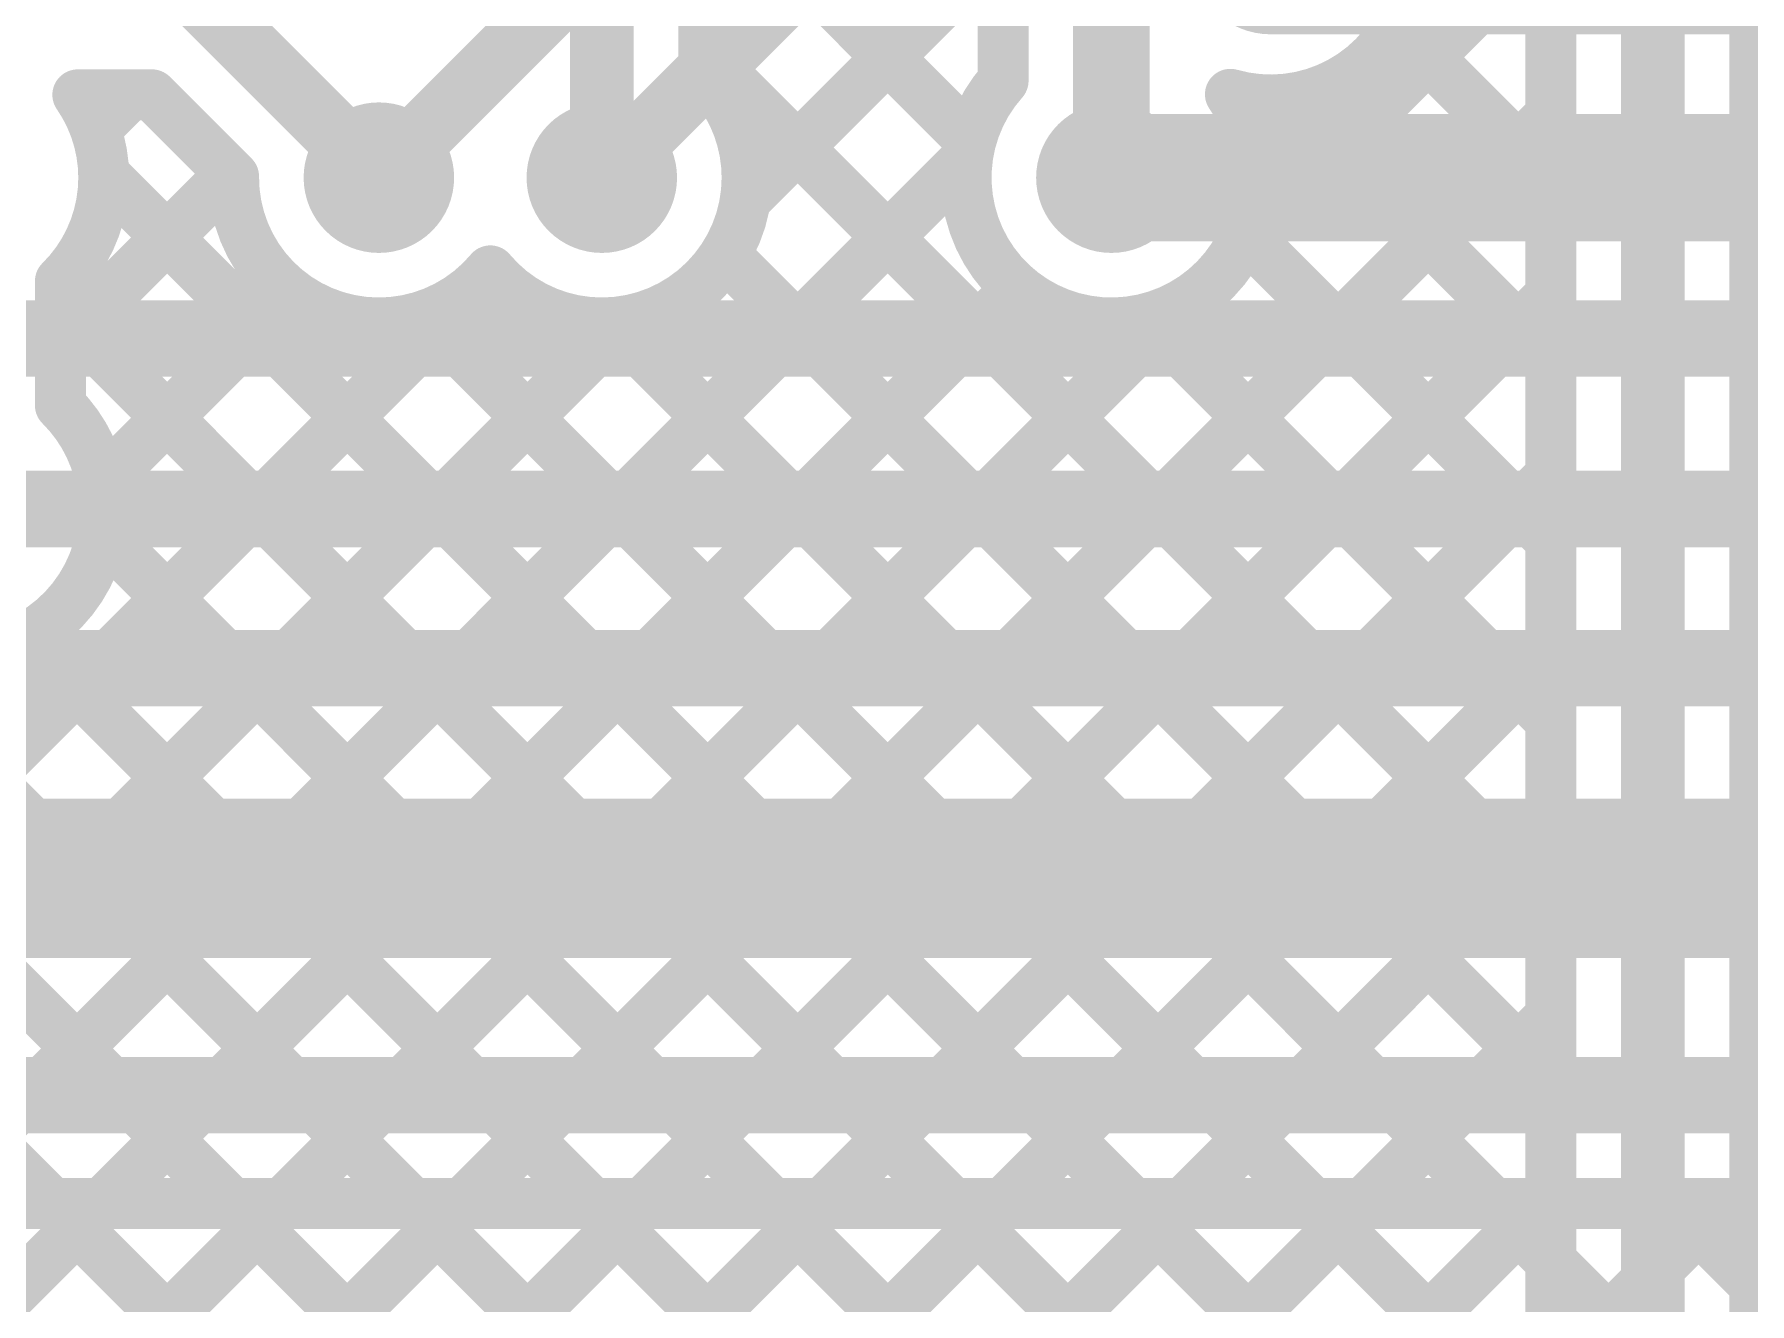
# Model space of a CAD drawing. Header units: millimetres. Extents: x 0.84 to 3.69, y 1.83 to 3.72.
# Drawn here: x 2.0439 to 2.3132, y 2.1803 to 2.3795 of the extents above; entities that cross this region are included whole.
import ezdxf

# ---------------------------------------------------------------- set-up
doc = ezdxf.new("R2010")
doc.units = ezdxf.units.MM
doc.header["$MEASUREMENT"] = 0
for name, color, linetype in [('BottomLayer', 5, 'Continuous'), ('BottomSolder', 6, 'Continuous'), ('MultiLayer', 9, 'Continuous'), ('TopLayer', 1, 'Continuous'), ('TopSolder', 216, 'Continuous'), ('ViaHoleLayer', 16, 'Continuous')]:
    doc.layers.add(name, color=color, linetype=linetype)

msp = doc.modelspace()

# ---------------------------------------------------------------- linework, layer by layer
at = {"layer": 'BottomLayer'}
for points, const_width in [([(2.098, 2.357), (2.202, 2.461)], 0.01), ([(2.133, 2.357), (2.219, 2.443)], 0.01), ([(2.238, 2.392), (2.481, 2.392)], 0.025), ([(2.213, 2.357), (2.469, 2.357)], 0.02), ([(1.88925, 2.33175), (2.45525, 2.33175)], 0.012), ([(2.032, 2.305), (2.45, 2.305)], 0.012), ([(1.909, 2.28), (2.445, 2.28)], 0.012), ([(1.899, 2.247), (2.398, 2.247)], 0.025), ([(1.997, 2.213), (2.479, 2.213)], 0.012), ([(1.94191, 2.08333), (2.05458, 2.196)], 0.008), ([(1.95605, 2.06919), (2.08286, 2.196)], 0.008), ([(1.97019, 2.05504), (2.11115, 2.196)], 0.008), ([(1.98433, 2.0409), (2.13943, 2.196)], 0.008), ([(1.99848, 2.02676), (2.16772, 2.196)], 0.008), ([(2.01221, 2.196), (2.47196, 2.196)], 0.008), ([(2.01262, 2.01262), (2.196, 2.196)], 0.008), ([(2.02676, 1.99847), (2.22429, 2.196)], 0.008), ([(2.0409, 1.98433), (2.25257, 2.196)], 0.008), ([(2.04664, 2.196), (2.17432, 2.06832)], 0.008), ([(2.05504, 1.97019), (2.28085, 2.196)], 0.008), ([(2.07493, 2.196), (2.20006, 2.07087)], 0.008), ([(2.10321, 2.196), (2.215, 2.08421)], 0.008), ([(2.1315, 2.196), (2.215, 2.1125)], 0.008), ([(2.15978, 2.196), (2.24078, 2.115)], 0.008), ([(2.18806, 2.196), (2.26906, 2.115)], 0.008), ([(2.21635, 2.196), (2.32735, 2.085)], 0.008), ([(2.22814, 2.115), (2.30914, 2.196)], 0.008), ([(2.24463, 2.196), (2.37198, 2.06865)], 0.008), ([(2.27292, 2.196), (2.39817, 2.07074)], 0.008), ([(2.3012, 2.196), (2.5762, 1.921)], 0.008)]:
    msp.add_lwpolyline(points, dxfattribs=dict(at, const_width=const_width))
for points, const_width in [([(2.23175, 2.392, 1), (2.24425, 2.392, 1)], 0.0125), ([(2.09209, 2.357, 1), (2.10391, 2.357, 1)], 0.01181), ([(2.12709, 2.357, 1), (2.13891, 2.357, 1)], 0.01181), ([(2.20709, 2.357, 1), (2.21891, 2.357, 1)], 0.01181), ([(2.208, 2.357, 1), (2.218, 2.357, 1)], 0.01), ([(2.0955, 2.357, 1), (2.1005, 2.357, 1)], 0.005), ([(2.1305, 2.357, 1), (2.1355, 2.357, 1)], 0.005), ([(2.04464, 2.196, 1), (2.04864, 2.196, 1)], 0.004), ([(2.05258, 2.196, 1), (2.05658, 2.196, 1)], 0.004), ([(2.07293, 2.196, 1), (2.07693, 2.196, 1)], 0.004), ([(2.08086, 2.196, 1), (2.08486, 2.196, 1)], 0.004), ([(2.10121, 2.196, 1), (2.10521, 2.196, 1)], 0.004), ([(2.10915, 2.196, 1), (2.11315, 2.196, 1)], 0.004), ([(2.1295, 2.196, 1), (2.1335, 2.196, 1)], 0.004), ([(2.13743, 2.196, 1), (2.14143, 2.196, 1)], 0.004), ([(2.15778, 2.196, 1), (2.16178, 2.196, 1)], 0.004), ([(2.16572, 2.196, 1), (2.16972, 2.196, 1)], 0.004), ([(2.18606, 2.196, 1), (2.19006, 2.196, 1)], 0.004), ([(2.194, 2.196, 1), (2.198, 2.196, 1)], 0.004), ([(2.21435, 2.196, 1), (2.21835, 2.196, 1)], 0.004), ([(2.22229, 2.196, 1), (2.22629, 2.196, 1)], 0.004), ([(2.24263, 2.196, 1), (2.24663, 2.196, 1)], 0.004), ([(2.25057, 2.196, 1), (2.25457, 2.196, 1)], 0.004), ([(2.27092, 2.196, 1), (2.27492, 2.196, 1)], 0.004), ([(2.27885, 2.196, 1), (2.28285, 2.196, 1)], 0.004), ([(2.2992, 2.196, 1), (2.3032, 2.196, 1)], 0.004), ([(2.30714, 2.196, 1), (2.31114, 2.196, 1)], 0.004)]:
    msp.add_lwpolyline(points, format="xyb", close=True, dxfattribs=dict(at, const_width=const_width))
at = {"layer": 'BottomSolder', "const_width": 0.00991}
for points in [[(2.09305, 2.357, 1), (2.10295, 2.357, 1)], [(2.12805, 2.357, 1), (2.13795, 2.357, 1)], [(2.20805, 2.357, 1), (2.21795, 2.357, 1)]]:
    msp.add_lwpolyline(points, format="xyb", close=True, dxfattribs=at)
at = {"layer": 'MultiLayer', "const_width": 0.01181}
for points in [[(2.09209, 2.357, 1), (2.10391, 2.357, 1)], [(2.12709, 2.357, 1), (2.13891, 2.357, 1)], [(2.20709, 2.357, 1), (2.21891, 2.357, 1)]]:
    msp.add_lwpolyline(points, format="xyb", close=True, dxfattribs=at)
at = {"layer": 'TopLayer'}
for points, const_width in [([(2.315, 2.115), (2.315, 2.72062)], 0.01), ([(2.298, 2.127), (2.298, 2.71357)], 0.01), ([(2.213, 2.357), (2.213, 2.684)], 0.012), ([(2.282, 2.13363), (2.282, 2.58399)], 0.008), ([(2.196, 2.37221), (2.196, 2.567)], 0.008), ([(2.149, 2.37527), (2.196, 2.42227)], 0.008), ([(2.133, 2.357), (2.133, 2.414)], 0.01), ([(2.149, 2.37326), (2.149, 2.414)], 0.008), ([(2.149, 2.40477), (2.19095, 2.36282)], 0.008), ([(2.15555, 2.35354), (2.196, 2.39399)], 0.008), ([(2.23313, 2.34626), (2.282, 2.39514)], 0.008), ([(2.069, 2.386), (2.098, 2.357)], 0.01), ([(2.25785, 2.38077), (2.282, 2.35662)], 0.008), ([(2.149, 2.37649), (2.282, 2.24349)], 0.008), ([(2.05074, 2.37), (2.06237, 2.37)], 0.008), ([(2.0535, 2.36463), (2.05887, 2.37)], 0.008), ([(2.06237, 2.37), (2.07519, 2.35718)], 0.008), ([(2.24096, 2.36938), (2.282, 2.32834)], 0.008), ([(1.93649, 2.02134), (2.282, 2.36685)], 0.008), ([(1.93649, 2.1062), (2.1904, 2.36011)], 0.008), ([(2.048, 2.33084), (2.07477, 2.35761)], 0.008), ([(2.0548, 2.35754), (2.28036, 2.13199)], 0.008), ([(2.23399, 2.34807), (2.282, 2.30005)], 0.008), ([(2.15232, 2.34488), (2.282, 2.2152)], 0.008), ([(2.014, 2.24027), (2.11577, 2.34205)], 0.008), ([(1.93649, 2.07791), (2.19821, 2.33963)], 0.008), ([(2.048, 2.32126), (2.048, 2.34074)], 0.008), ([(1.93649, 2.04963), (2.22374, 2.33687)], 0.008), ([(1.93743, 1.994), (2.282, 2.33857)], 0.008), ([(2.05446, 2.30901), (2.08425, 2.3388)], 0.008), ([(2.01939, 2.21738), (2.13646, 2.33445)], 0.008), ([(2.048, 2.33606), (2.26622, 2.11785)], 0.008), ([(2.10526, 2.33537), (2.282, 2.15863)], 0.008), ([(2.13467, 2.33425), (2.282, 2.18692)], 0.008), ([(2.21882, 2.33495), (2.282, 2.27177)], 0.008), ([(1.957, 1.98528), (2.282, 2.31028)], 0.008), ([(2.0545, 2.30127), (2.2421, 2.11367)], 0.008), ([(2.014, 2.28521), (2.21861, 2.0806)], 0.008), ([(2.04266, 2.28483), (2.222, 2.10549)], 0.008), ([(1.973, 1.973), (2.282, 2.282)], 0.008), ([(2.014, 2.25693), (2.20006, 2.07087)], 0.008), ([(2.00129, 1.973), (2.282, 2.25371)], 0.008), ([(2.014, 2.22864), (2.17432, 2.06832)], 0.008), ([(2.02957, 1.973), (2.282, 2.22543)], 0.008), ([(2.05785, 1.973), (2.282, 2.19715)], 0.008)]:
    msp.add_lwpolyline(points, dxfattribs=dict(at, const_width=const_width))
at = {"layer": 'TopLayer', "const_width": 0.008}
for points in [[(2.26081, 2.392, -0.498918), (2.23169, 2.37008)], [(2.149, 2.37326, -0.200996), (2.15581, 2.357)], [(2.23581, 2.357, -1.452551), (2.196, 2.37221)], [(2.05074, 2.37, -0.152768), (2.05481, 2.357)], [(2.23169, 2.37008, -0.153854), (2.23581, 2.357)], [(2.05481, 2.357, -0.200996), (2.048, 2.34074)], [(2.1155, 2.34237, -0.703856), (2.07519, 2.35718)], [(2.15581, 2.357, -0.700863), (2.1155, 2.34237)], [(2.048, 2.32126, -0.200996), (2.05481, 2.305)], [(2.05481, 2.305, -0.713957), (2.014, 2.29099)]]:
    msp.add_lwpolyline(points, format="xyb", dxfattribs=at)
at = {"layer": 'TopLayer'}
for points, const_width in [([(2.25585, 2.38077, 1), (2.25985, 2.38077, 1)], 0.004), ([(2.147, 2.37649, 1), (2.151, 2.37649, 1)], 0.004), ([(2.147, 2.37527, 1), (2.151, 2.37527, 1)], 0.004), ([(2.147, 2.37326, 1), (2.151, 2.37326, 1)], 0.004), ([(2.147, 2.37326, 1), (2.151, 2.37326, 1)], 0.004), ([(2.194, 2.37221, 1), (2.198, 2.37221, 1)], 0.004), ([(2.194, 2.37221, 1), (2.198, 2.37221, 1)], 0.004), ([(2.04874, 2.37, 1), (2.05274, 2.37, 1)], 0.004), ([(2.04874, 2.37, 1), (2.05274, 2.37, 1)], 0.004), ([(2.05687, 2.37, 1), (2.06087, 2.37, 1)], 0.004), ([(2.06037, 2.37, 1), (2.06437, 2.37, 1)], 0.004), ([(2.06037, 2.37, 1), (2.06437, 2.37, 1)], 0.004), ([(2.22969, 2.37008, 1), (2.23369, 2.37008, 1)], 0.004), ([(2.22969, 2.37008, 1), (2.23369, 2.37008, 1)], 0.004), ([(2.23896, 2.36938, 1), (2.24296, 2.36938, 1)], 0.004), ([(2.28, 2.36685, 1), (2.284, 2.36685, 1)], 0.004), ([(2.0515, 2.36463, 1), (2.0555, 2.36463, 1)], 0.004), ([(2.09209, 2.357, 1), (2.10391, 2.357, 1)], 0.01181), ([(2.12709, 2.357, 1), (2.13891, 2.357, 1)], 0.01181), ([(2.20709, 2.357, 1), (2.21891, 2.357, 1)], 0.01181), ([(2.18895, 2.36282, 1), (2.19295, 2.36282, 1)], 0.004), ([(2.0955, 2.357, 1), (2.1005, 2.357, 1)], 0.005), ([(2.1305, 2.357, 1), (2.1355, 2.357, 1)], 0.005), ([(2.1884, 2.36011, 1), (2.1924, 2.36011, 1)], 0.004), ([(2.21, 2.357, 1), (2.216, 2.357, 1)], 0.006), ([(2.0528, 2.35754, 1), (2.0568, 2.35754, 1)], 0.004), ([(2.05281, 2.357, 1), (2.05681, 2.357, 1)], 0.004), ([(2.05281, 2.357, 1), (2.05681, 2.357, 1)], 0.004), ([(2.07277, 2.35761, 1), (2.07677, 2.35761, 1)], 0.004), ([(2.07319, 2.35718, 1), (2.07719, 2.35718, 1)], 0.004), ([(2.07319, 2.35718, 1), (2.07719, 2.35718, 1)], 0.004), ([(2.15381, 2.357, 1), (2.15781, 2.357, 1)], 0.004), ([(2.15381, 2.357, 1), (2.15781, 2.357, 1)], 0.004), ([(2.23381, 2.357, 1), (2.23781, 2.357, 1)], 0.004), ([(2.23381, 2.357, 1), (2.23781, 2.357, 1)], 0.004), ([(2.28, 2.35662, 1), (2.284, 2.35662, 1)], 0.004), ([(2.15355, 2.35354, 1), (2.15755, 2.35354, 1)], 0.004), ([(2.23199, 2.34807, 1), (2.23599, 2.34807, 1)], 0.004), ([(2.15032, 2.34488, 1), (2.15432, 2.34488, 1)], 0.004), ([(2.23113, 2.34626, 1), (2.23513, 2.34626, 1)], 0.004), ([(2.1135, 2.34237, 1), (2.1175, 2.34237, 1)], 0.004), ([(2.1135, 2.34237, 1), (2.1175, 2.34237, 1)], 0.004), ([(2.11377, 2.34205, 1), (2.11777, 2.34205, 1)], 0.004), ([(2.046, 2.34074, 1), (2.05, 2.34074, 1)], 0.004), ([(2.046, 2.34074, 1), (2.05, 2.34074, 1)], 0.004), ([(2.19621, 2.33963, 1), (2.20021, 2.33963, 1)], 0.004), ([(2.08224, 2.3388, 1), (2.08624, 2.3388, 1)], 0.004), ([(2.22174, 2.33687, 1), (2.22574, 2.33687, 1)], 0.004), ([(2.28, 2.33857, 1), (2.284, 2.33857, 1)], 0.004), ([(2.046, 2.33606, 1), (2.05, 2.33606, 1)], 0.004), ([(2.10326, 2.33537, 1), (2.10726, 2.33537, 1)], 0.004), ([(2.13267, 2.33425, 1), (2.13667, 2.33425, 1)], 0.004), ([(2.13446, 2.33445, 1), (2.13846, 2.33445, 1)], 0.004), ([(2.21682, 2.33495, 1), (2.22082, 2.33495, 1)], 0.004), ([(2.046, 2.33084, 1), (2.05, 2.33084, 1)], 0.004), ([(2.28, 2.32834, 1), (2.284, 2.32834, 1)], 0.004), ([(2.046, 2.32126, 1), (2.05, 2.32126, 1)], 0.004), ([(2.046, 2.32126, 1), (2.05, 2.32126, 1)], 0.004), ([(2.28, 2.31028, 1), (2.284, 2.31028, 1)], 0.004), ([(2.05246, 2.30901, 1), (2.05646, 2.30901, 1)], 0.004), ([(2.05281, 2.305, 1), (2.05681, 2.305, 1)], 0.004), ([(2.05281, 2.305, 1), (2.05681, 2.305, 1)], 0.004), ([(2.0525, 2.30127, 1), (2.0565, 2.30127, 1)], 0.004), ([(2.28, 2.30005, 1), (2.284, 2.30005, 1)], 0.004), ([(2.04066, 2.28483, 1), (2.04466, 2.28483, 1)], 0.004), ([(2.28, 2.282, 1), (2.284, 2.282, 1)], 0.004), ([(2.28, 2.27177, 1), (2.284, 2.27177, 1)], 0.004), ([(2.28, 2.25371, 1), (2.284, 2.25371, 1)], 0.004), ([(2.28, 2.24349, 1), (2.284, 2.24349, 1)], 0.004), ([(2.28, 2.22543, 1), (2.284, 2.22543, 1)], 0.004), ([(2.28, 2.2152, 1), (2.284, 2.2152, 1)], 0.004), ([(2.28, 2.19715, 1), (2.284, 2.19715, 1)], 0.004), ([(2.28, 2.18692, 1), (2.284, 2.18692, 1)], 0.004)]:
    msp.add_lwpolyline(points, format="xyb", close=True, dxfattribs=dict(at, const_width=const_width))
at = {"layer": 'TopSolder', "const_width": 0.00991}
for points in [[(2.09305, 2.357, 1), (2.10295, 2.357, 1)], [(2.12805, 2.357, 1), (2.13795, 2.357, 1)], [(2.20805, 2.357, 1), (2.21795, 2.357, 1)]]:
    msp.add_lwpolyline(points, format="xyb", close=True, dxfattribs=at)
at = {"layer": 'ViaHoleLayer', "const_width": 0.00591}
for points in [[(2.09505, 2.357, 1), (2.10095, 2.357, 1)], [(2.13005, 2.357, 1), (2.13595, 2.357, 1)], [(2.21005, 2.357, 1), (2.21595, 2.357, 1)]]:
    msp.add_lwpolyline(points, format="xyb", close=True, dxfattribs=at)

doc.saveas('drawing.dxf')
